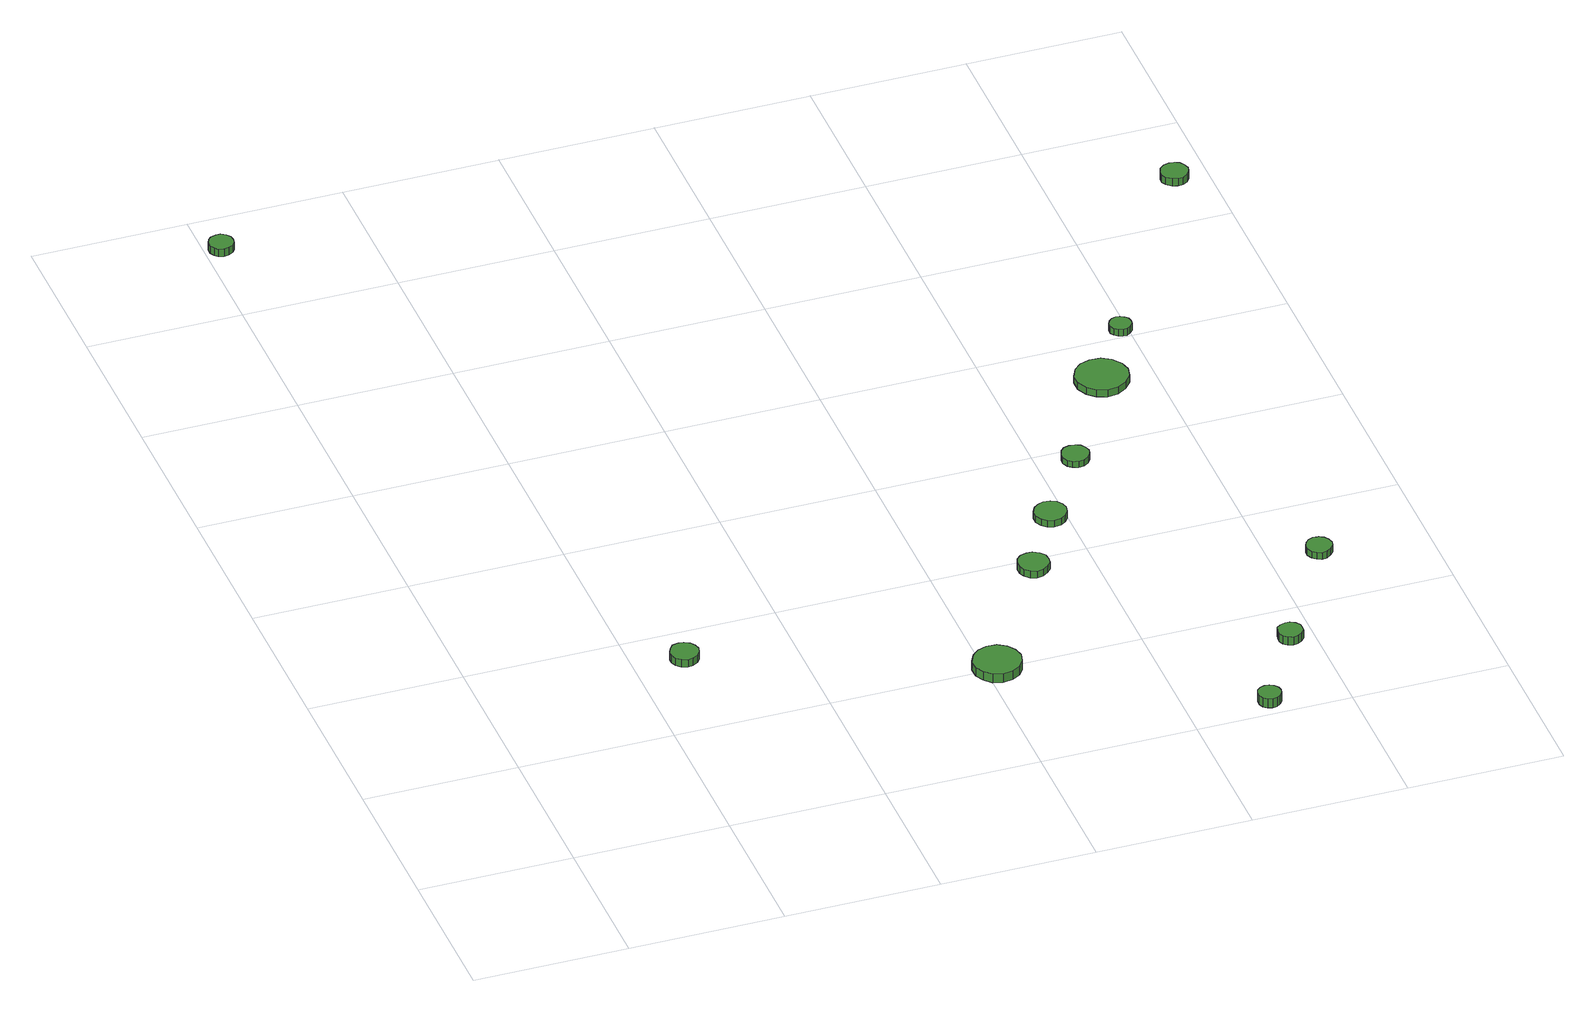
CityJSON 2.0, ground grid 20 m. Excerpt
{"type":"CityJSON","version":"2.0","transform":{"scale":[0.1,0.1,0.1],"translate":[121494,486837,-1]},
"CityObjects":{
"tree1":{"type":"SolitaryVegetationObject","attributes":{"function":"something"},"geometry":[{"type":"MultiSurface","lod":"1","boundaries":[[[0,1,2,3,4,5,6,7,8,9,10,11,12,13,14]],[[15,16,17,18,19,20,21,22,23,24,25,26,27,28,29]],[[0,29,28,1]],[[1,28,27,2]],[[2,27,26,3]],[[3,26,25,4]],[[4,25,24,5]],[[5,24,23,6]],[[6,23,22,7]],[[7,22,21,8]],[[8,21,20,9]],[[9,20,19,10]],[[10,19,18,11]],[[11,18,17,12]],[[12,17,16,13]],[[13,16,15,14]],[[14,15,29,0]]]}]},
"tree2":{"type":"SolitaryVegetationObject","attributes":{"function":"something"},"geometry":[{"type":"MultiSurface","lod":"1","boundaries":[[[30,31,32,33,34,35,36,37,38,39,40,41,42,43,44]],[[45,46,47,48,49,50,51,52,53,54,55,56,57,58,59]],[[30,59,58,31]],[[31,58,57,32]],[[32,57,56,33]],[[33,56,55,34]],[[34,55,54,35]],[[35,54,53,36]],[[36,53,52,37]],[[37,52,51,38]],[[38,51,50,39]],[[39,50,49,40]],[[40,49,48,41]],[[41,48,47,42]],[[42,47,46,43]],[[43,46,45,44]],[[44,45,59,30]]]}]},
"tree3":{"type":"SolitaryVegetationObject","attributes":{"function":"something"},"geometry":[{"type":"MultiSurface","lod":"1","boundaries":[[[60,61,62,63,64,65,66,67,68,69,70,71,72,73,74]],[[75,76,77,78,79,80,81,82,83,84,85,86,87,88,89]],[[60,89,88,61]],[[61,88,87,62]],[[62,87,86,63]],[[63,86,85,64]],[[64,85,84,65]],[[65,84,83,66]],[[66,83,82,67]],[[67,82,81,68]],[[68,81,80,69]],[[69,80,79,70]],[[70,79,78,71]],[[71,78,77,72]],[[72,77,76,73]],[[73,76,75,74]],[[74,75,89,60]]]}]},
"tree4":{"type":"SolitaryVegetationObject","attributes":{"function":"something"},"geometry":[{"type":"MultiSurface","lod":"1","boundaries":[[[90,91,92,93,94,95,96,97,98,99,100,101,102,103,104]],[[105,106,107,108,109,110,111,112,113,114,115,116,117,118,119]],[[90,119,118,91]],[[91,118,117,92]],[[92,117,116,93]],[[93,116,115,94]],[[94,115,114,95]],[[95,114,113,96]],[[96,113,112,97]],[[97,112,111,98]],[[98,111,110,99]],[[99,110,109,100]],[[100,109,108,101]],[[101,108,107,102]],[[102,107,106,103]],[[103,106,105,104]],[[104,105,119,90]]]}]},
"tree5":{"type":"SolitaryVegetationObject","attributes":{"function":"something"},"geometry":[{"type":"MultiSurface","lod":"1","boundaries":[[[120,121,122,123,124,125,126,127,128,129,130,131,132,133,134]],[[135,136,137,138,139,140,141,142,143,144,145,146,147,148,149]],[[120,149,148,121]],[[121,148,147,122]],[[122,147,146,123]],[[123,146,145,124]],[[124,145,144,125]],[[125,144,143,126]],[[126,143,142,127]],[[127,142,141,128]],[[128,141,140,129]],[[129,140,139,130]],[[130,139,138,131]],[[131,138,137,132]],[[132,137,136,133]],[[133,136,135,134]],[[134,135,149,120]]]}]},
"tree6":{"type":"SolitaryVegetationObject","attributes":{"function":"something"},"geometry":[{"type":"MultiSurface","lod":"1","boundaries":[[[150,151,152,153,154,155,156,157,158,159,160,161,162,163,164]],[[165,166,167,168,169,170,171,172,173,174,175,176,177,178,179]],[[150,179,178,151]],[[151,178,177,152]],[[152,177,176,153]],[[153,176,175,154]],[[154,175,174,155]],[[155,174,173,156]],[[156,173,172,157]],[[157,172,171,158]],[[158,171,170,159]],[[159,170,169,160]],[[160,169,168,161]],[[161,168,167,162]],[[162,167,166,163]],[[163,166,165,164]],[[164,165,179,150]]]}]},
"tree7":{"type":"SolitaryVegetationObject","attributes":{"function":"something"},"geometry":[{"type":"MultiSurface","lod":"1","boundaries":[[[180,181,182,183,184,185,186,187,188,189,190,191,192,193,194]],[[195,196,197,198,199,200,201,202,203,204,205,206,207,208,209]],[[180,209,208,181]],[[181,208,207,182]],[[182,207,206,183]],[[183,206,205,184]],[[184,205,204,185]],[[185,204,203,186]],[[186,203,202,187]],[[187,202,201,188]],[[188,201,200,189]],[[189,200,199,190]],[[190,199,198,191]],[[191,198,197,192]],[[192,197,196,193]],[[193,196,195,194]],[[194,195,209,180]]]}]},
"tree8":{"type":"SolitaryVegetationObject","attributes":{"function":"something"},"geometry":[{"type":"MultiSurface","lod":"1","boundaries":[[[210,211,212,213,214,215,216,217,218,219,220,221,222,223,224]],[[225,226,227,228,229,230,231,232,233,234,235,236,237,238,239]],[[210,239,238,211]],[[211,238,237,212]],[[212,237,236,213]],[[213,236,235,214]],[[214,235,234,215]],[[215,234,233,216]],[[216,233,232,217]],[[217,232,231,218]],[[218,231,230,219]],[[219,230,229,220]],[[220,229,228,221]],[[221,228,227,222]],[[222,227,226,223]],[[223,226,225,224]],[[224,225,239,210]]]}]},
"tree9":{"type":"SolitaryVegetationObject","attributes":{"function":"something"},"geometry":[{"type":"MultiSurface","lod":"1","boundaries":[[[240,241,242,243,244,245,246,247,248,249,250,251,252,253,254]],[[255,256,257,258,259,260,261,262,263,264,265,266,267,268,269]],[[240,269,268,241]],[[241,268,267,242]],[[242,267,266,243]],[[243,266,265,244]],[[244,265,264,245]],[[245,264,263,246]],[[246,263,262,247]],[[247,262,261,248]],[[248,261,260,249]],[[249,260,259,250]],[[250,259,258,251]],[[251,258,257,252]],[[252,257,256,253]],[[253,256,255,254]],[[254,255,269,240]]]}]},
"tree10":{"type":"SolitaryVegetationObject","attributes":{"function":"something"},"geometry":[{"type":"MultiSurface","lod":"1","boundaries":[[[270,271,272,273,274,275,276,277,278,279,280,281,282,283,284]],[[285,286,287,288,289,290,291,292,293,294,295,296,297,298,299]],[[270,299,298,271]],[[271,298,297,272]],[[272,297,296,273]],[[273,296,295,274]],[[274,295,294,275]],[[275,294,293,276]],[[276,293,292,277]],[[277,292,291,278]],[[278,291,290,279]],[[279,290,289,280]],[[280,289,288,281]],[[281,288,287,282]],[[282,287,286,283]],[[283,286,285,284]],[[284,285,299,270]]]}]},
"tree11":{"type":"SolitaryVegetationObject","attributes":{"function":"something"},"geometry":[{"type":"MultiSurface","lod":"1","boundaries":[[[300,301,302,303,304,305,306,307,308,309,310,311,312,313,314]],[[315,316,317,318,319,320,321,322,323,324,325,326,327,328,329]],[[300,329,328,301]],[[301,328,327,302]],[[302,327,326,303]],[[303,326,325,304]],[[304,325,324,305]],[[305,324,323,306]],[[306,323,322,307]],[[307,322,321,308]],[[308,321,320,309]],[[309,320,319,310]],[[310,319,318,311]],[[311,318,317,312]],[[312,317,316,313]],[[313,316,315,314]],[[314,315,329,300]]]}]},
"tree12":{"type":"SolitaryVegetationObject","attributes":{"function":"something"},"geometry":[{"type":"MultiSurface","lod":"1","boundaries":[[[330,331,332,333,334,335,336,337,338,339,340,341,342,343,344]],[[345,346,347,348,349,350,351,352,353,354,355,356,357,358,359]],[[330,359,358,331]],[[331,358,357,332]],[[332,357,356,333]],[[333,356,355,334]],[[334,355,354,335]],[[335,354,353,336]],[[336,353,352,337]],[[337,352,351,338]],[[338,351,350,339]],[[339,350,349,340]],[[340,349,348,341]],[[341,348,347,342]],[[342,347,346,343]],[[343,346,345,344]],[[344,345,359,330]]]}]}
},
"vertices":[
[283,346,18],[281,353,18],[277,359,18],[270,363,18],[263,364,18],[255,362,18],[250,356,18],[247,349,18],[247,342,18],[250,335,18],[255,330,18],[263,327,18],[270,328,18],[277,332,18],[281,338,18],[281,338,7],[277,332,7],[270,328,7],[263,327,7],[255,330,7],[250,335,7],[247,342,7],[247,349,7],[250,356,7],[255,362,7],[263,364,7],[270,363,7],[277,359,7],[281,353,7],[283,346,7],
[37,1338,17],[36,1344,17],[32,1349,17],[26,1353,17],[20,1353,17],[13,1351,17],[9,1347,17],[6,1341,17],[6,1334,17],[9,1328,17],[13,1324,17],[20,1322,17],[26,1323,17],[32,1326,17],[36,1331,17],[36,1331,6],[32,1326,6],[26,1323,6],[20,1322,6],[13,1324,6],[9,1328,6],[6,1334,6],[6,1341,6],[9,1347,6],[13,1351,6],[20,1353,6],[26,1353,6],[32,1349,6],[36,1344,6],[37,1338,6],
[645,199,21],[642,211,21],[635,221,21],[624,228,21],[611,229,21],[599,225,21],[590,217,21],[584,205,21],[584,192,21],[590,181,21],[599,172,21],[611,168,21],[624,170,21],[635,176,21],[642,186,21],[642,186,8],[635,176,8],[624,170,8],[611,168,8],[599,172,8],[590,181,8],[584,192,8],[584,205,8],[590,217,8],[599,225,8],[611,229,8],[624,228,8],[635,221,8],[642,211,8],[645,199,8],
[745,381,17],[744,390,17],[739,396,17],[731,401,17],[723,401,17],[715,399,17],[709,393,17],[706,386,17],[706,377,17],[709,370,17],[715,364,17],[723,361,17],[731,362,17],[739,367,17],[744,373,17],[744,373,7],[739,367,7],[731,362,7],[723,361,7],[715,364,7],[709,370,7],[706,377,7],[706,386,7],[709,393,7],[715,399,7],[723,401,7],[731,401,7],[739,396,7],[744,390,7],[745,381,7],
[916,22,23],[915,28,23],[911,33,23],[906,36,23],[900,37,23],[894,35,23],[889,31,23],[887,25,23],[887,19,23],[889,13,23],[894,9,23],[900,7,23],[906,8,23],[911,11,23],[915,16,23],[915,16,10],[911,11,10],[906,8,10],[900,7,10],[894,9,10],[889,13,10],[887,19,10],[887,25,10],[889,31,10],[894,35,10],[900,37,10],[906,36,10],[911,33,10],[915,28,10],[916,22,10],
[801,475,17],[799,483,17],[794,490,17],[787,494,17],[778,495,17],[770,492,17],[764,487,17],[760,479,17],[760,470,17],[764,462,17],[770,457,17],[778,454,17],[787,455,17],[794,459,17],[799,466,17],[799,466,7],[794,459,7],[787,455,7],[778,454,7],[770,457,7],[764,462,7],[760,470,7],[760,479,7],[764,487,7],[770,492,7],[778,495,7],[787,494,7],[794,490,7],[799,483,7],[801,475,7],
[986,142,19],[985,148,19],[981,153,19],[975,157,19],[969,157,19],[962,155,19],[957,151,19],[955,145,19],[955,138,19],[957,132,19],[962,128,19],[969,126,19],[975,127,19],[981,130,19],[985,135,19],[985,135,7],[981,130,7],[975,127,7],[969,126,7],[962,128,7],[957,132,7],[955,138,7],[955,145,7],[957,151,7],[962,155,7],[969,157,7],[975,157,7],[981,153,7],[985,148,7],[986,142,7],
[867,579,16],[865,586,16],[861,592,16],[855,595,16],[847,596,16],[840,594,16],[835,589,16],[832,582,16],[832,575,16],[835,568,16],[840,564,16],[847,561,16],[855,562,16],[861,566,16],[865,572,16],[865,572,7],[861,566,7],[855,562,7],[847,561,7],[840,564,7],[835,568,7],[832,575,7],[832,582,7],[835,589,7],[840,594,7],[847,596,7],[855,595,7],[861,592,7],[865,586,7],[867,579,7],
[968,723,16],[965,736,16],[956,748,16],[944,755,16],[930,756,16],[917,752,16],[907,743,16],[901,730,16],[901,716,16],[907,703,16],[917,694,16],[930,689,16],[944,691,16],[956,698,16],[965,709,16],[965,709,6],[956,698,6],[944,691,6],[930,689,6],[917,694,6],[907,703,6],[901,716,6],[901,730,6],[907,743,6],[917,752,6],[930,756,6],[944,755,6],[956,748,6],[965,736,6],[968,723,6],
[1080,299,17],[1078,306,17],[1074,312,17],[1068,315,17],[1061,316,17],[1055,314,17],[1050,309,17],[1047,303,17],[1047,296,17],[1050,289,17],[1055,285,17],[1061,282,17],[1068,283,17],[1074,287,17],[1078,292,17],[1078,292,7],[1074,287,7],[1068,283,7],[1061,282,7],[1055,285,7],[1050,289,7],[1047,296,7],[1047,303,7],[1050,309,7],[1055,314,7],[1061,316,7],[1068,315,7],[1074,312,7],[1078,306,7],[1080,299,7],
[1005,816,16],[1004,822,16],[1000,826,16],[995,829,16],[990,830,16],[984,828,16],[980,824,16],[977,819,16],[977,813,16],[980,808,16],[984,804,16],[990,802,16],[995,802,16],[1000,805,16],[1004,810,16],[1004,810,6],[1000,805,6],[995,802,6],[990,802,6],[984,804,6],[980,808,6],[977,813,6],[977,819,6],[980,824,6],[984,828,6],[990,830,6],[995,829,6],[1000,826,6],[1004,822,6],[1005,816,6],
[1176,1092,17],[1174,1099,17],[1170,1105,17],[1164,1108,17],[1157,1109,17],[1150,1107,17],[1144,1102,17],[1141,1095,17],[1141,1088,17],[1144,1082,17],[1150,1077,17],[1157,1075,17],[1164,1075,17],[1170,1079,17],[1174,1085,17],[1174,1085,6],[1170,1079,6],[1164,1075,6],[1157,1075,6],[1150,1077,6],[1144,1082,6],[1141,1088,6],[1141,1095,6],[1144,1102,6],[1150,1107,6],[1157,1109,6],[1164,1108,6],[1170,1105,6],[1174,1099,6],[1176,1092,6]
]}
